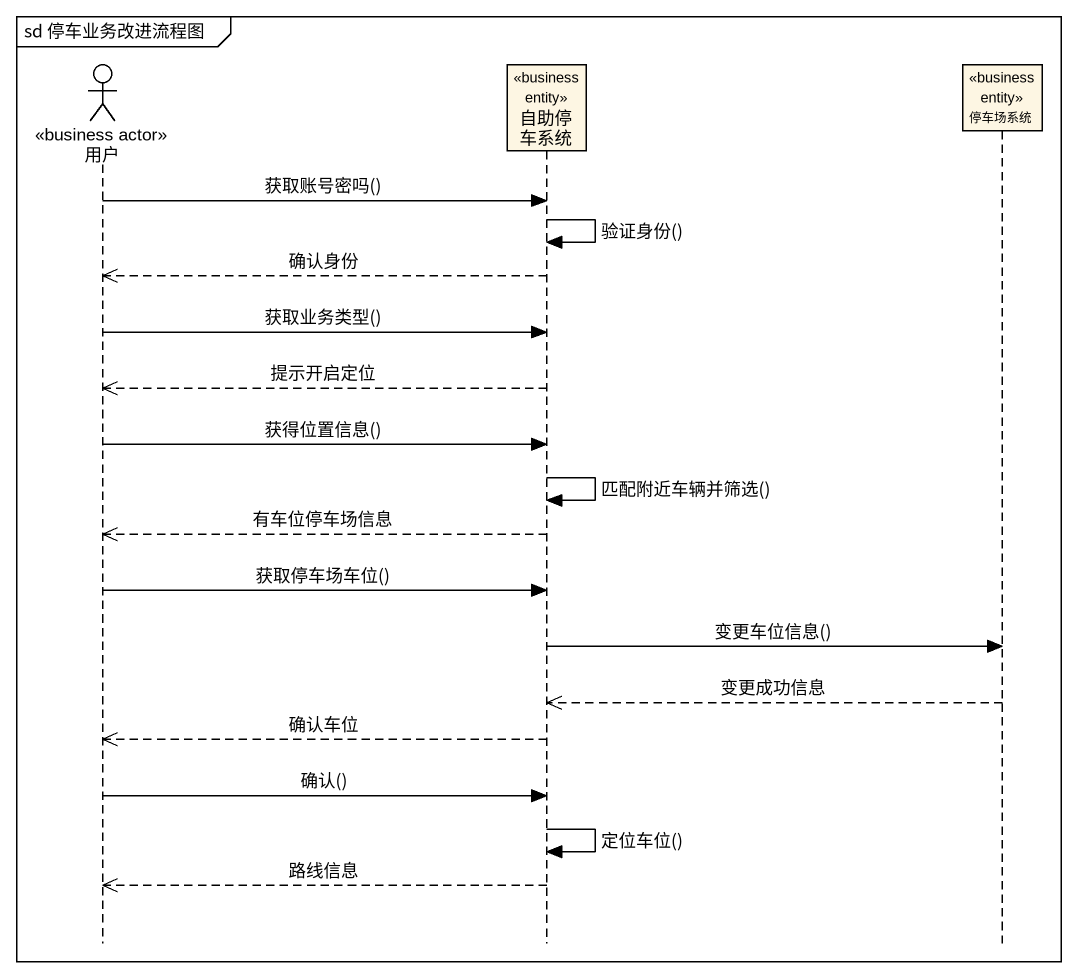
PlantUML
@startuml
mainframe sd 停车业务改进流程图
hide footbox
actor 用户 <<business actor>>
participant 自助停车系统 <<business entity>>
participant 停车场系统 <<business entity>>

用户 -> 自助停车系统 : 获取账号密吗()
自助停车系统 -> 自助停车系统 : 验证身份()
自助停车系统 -->> 用户 : 确认身份
用户 -> 自助停车系统 : 获取业务类型()
自助停车系统 -->> 用户 : 提示开启定位
用户 -> 自助停车系统 : 获得位置信息()
自助停车系统 -> 自助停车系统 : 匹配附近车辆并筛选()
自助停车系统 -->> 用户 : 有车位停车场信息
用户 -> 自助停车系统 : 获取停车场车位()
自助停车系统 -> 停车场系统 : 变更车位信息()
停车场系统 -->> 自助停车系统 : 变更成功信息
自助停车系统 -->> 用户 : 确认车位
用户 -> 自助停车系统 : 确认()
自助停车系统 -> 自助停车系统 : 定位车位()
自助停车系统 -->> 用户 : 路线信息
@enduml
